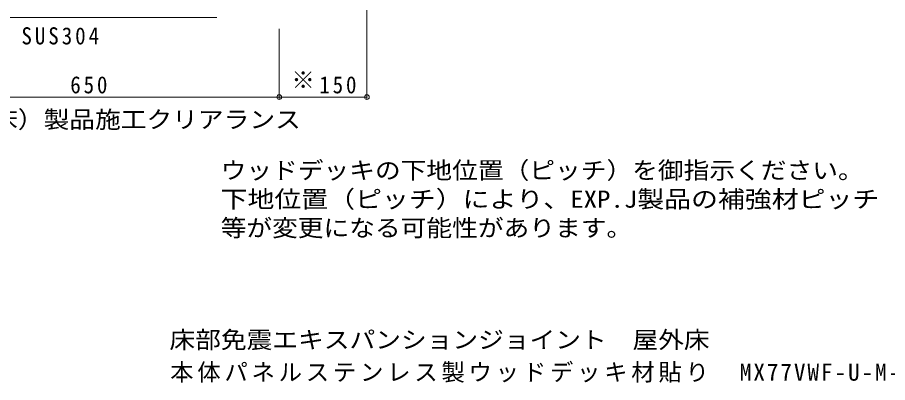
# Model space of a CAD drawing. Units: millimetres on the paper, with parts at other scales. Extents: x -259 to 271, y -195 to 192.
# Drawn here: x -56.5 to 92.4, y -195.3 to -132.8 of the extents above; entities that cross this region are included whole.
import ezdxf
from ezdxf.enums import TextEntityAlignment as Align

# ---------------------------------------------------------------- set-up
doc = ezdxf.new("R2010")
doc.units = ezdxf.units.MM
doc.header["$PDMODE"] = 32
doc.header["$PDSIZE"] = 0.8
for name, color, linetype, lineweight in [('1-4_1-4ﾚｲﾔ', 7, 'Continuous', 9), ('1-5_1-5ﾚｲﾔ', 7, 'Continuous', 9), ('F-5_F-5ﾚｲﾔ', 2, 'Continuous', 9)]:
    doc.layers.add(name, color=color, linetype=linetype, lineweight=lineweight)
doc.layers.add('F-4_F-4ﾚｲﾔ', color=2, linetype='Continuous')
doc.styles.add('ＭＳ ゴシック', font='')
doc.styles.get('ＭＳ ゴシック').set_extended_font_data('MS Gothic')

msp = doc.modelspace()

# ---------------------------------------------------------------- linework, layer by layer
at = {"layer": '1-4_1-4ﾚｲﾔ'}
for p, q in [((3.277, -146.717), (3.277, -112.74)), ((-11.723, -146.717), (-11.723, -134.708)), ((-11.723, -146.417), (-76.723, -146.417)), ((-11.723, -146.417), (3.277, -146.417))]:
    msp.add_line(p, q, dxfattribs=at)
for p in [(-11.723, -146.417), (3.277, -146.417)]:
    msp.add_point(p, dxfattribs=at)
at = {"layer": '1-5_1-5ﾚｲﾔ'}
msp.add_line((-22.419, -132.802), (-59.828, -132.802), dxfattribs=at)

# ---------------------------------------------------------------- texts
at = {"layer": '1-4_1-4ﾚｲﾔ', "color": 2, "style": 'ＭＳ ゴシック'}
msp.add_text('※', height=2.933, dxfattribs=at).set_placement((-9.635, -145.817), align=Align.BOTTOM_LEFT)
at = {"layer": '1-4_1-4ﾚｲﾔ', "color": 2, "char_height": 2.933, "attachment_point": 7, "style": 'ＭＳ ゴシック'}
for s, insert in [('\\T1.27;\\W0.9;650', (-47.473, -145.817)), ('\\T1.27;\\W0.9;150', (-4.864, -145.817))]:
    msp.add_mtext(s, dxfattribs=dict(at, insert=insert))
at = {"layer": '1-5_1-5ﾚｲﾔ', "color": 2, "style": 'ＭＳ ゴシック', "width": 1.1}
msp.add_text('床部（屋外床）製品施工クリアランス', height=2.933, dxfattribs=at).set_placement((-82.842, -152.599), align=Align.BOTTOM_LEFT)
at = {"layer": '1-5_1-5ﾚｲﾔ', "color": 2, "insert": (-55.832, -137.434), "char_height": 2.933, "attachment_point": 7, "style": 'ＭＳ ゴシック'}
msp.add_mtext('\\T1.28;\\W0.9;SUS304', dxfattribs=at)
at = {"layer": 'F-4_F-4ﾚｲﾔ', "style": 'ＭＳ ゴシック'}
for s, width, p in [('ウッドデッキの下地位置（ピッチ）を御指示ください。', 1.1, (-21.75, -161.303)), ('下地位置（ピッチ）により、EXP.J製品の補強材ピッチ', 1.15, (-21.75, -166.24)), ('等が変更になる可能性があります。', 1.1, (-21.75, -171.172))]:
    msp.add_text(s, height=2.933, dxfattribs=dict(at, width=width)).set_placement(p, align=Align.BOTTOM_LEFT)
at = {"layer": 'F-5_F-5ﾚｲﾔ', "style": 'ＭＳ ゴシック', "width": 1.1}
msp.add_text('床部免震エキスパンションジョイント\u3000屋外床', height=2.933, dxfattribs=at).set_placement((-30.505, -190.335), align=Align.BOTTOM_LEFT)
at = {"layer": 'F-5_F-5ﾚｲﾔ', "insert": (-30.384, -195.331), "char_height": 2.933, "attachment_point": 7, "style": 'ＭＳ ゴシック'}
msp.add_mtext('\\T1.16;本体パネルステンレス製ウッドデッキ材貼り\u3000MX77VWF-U-M-6065', dxfattribs=at)

doc.saveas('drawing.dxf')
